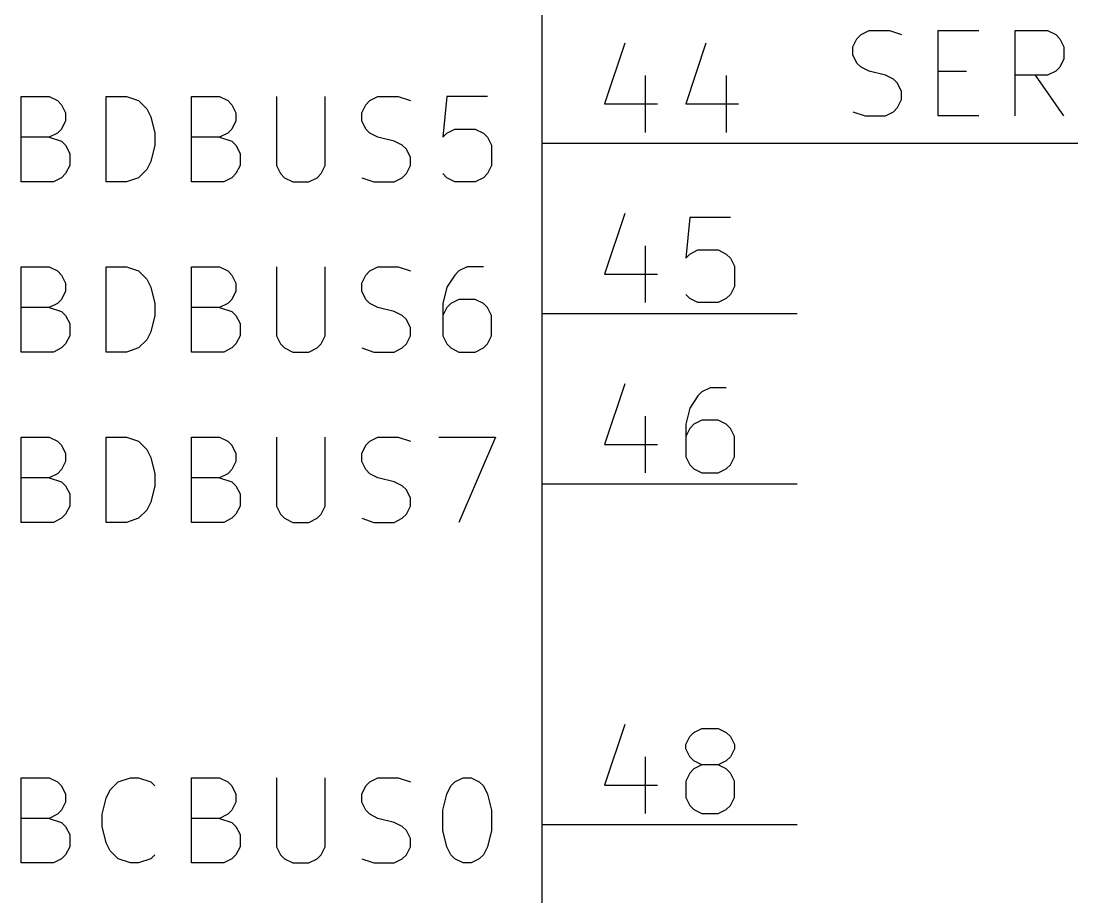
# Model space of a CAD drawing. Extents: x 0.4 to 16.1, y -11.3 to -0.4.
# Drawn here: x 11.904 to 12.521, y -4.233 to -3.718 of the extents above; entities that cross this region are included whole.
import ezdxf

# ---------------------------------------------------------------- set-up
doc = ezdxf.new("R2010")
doc.units = 0
doc.header["$MEASUREMENT"] = 0
for name, color, linetype in [('BLACK', 7, 'CONTINUOUS'), ('CYAN2', 4, 'CONTINUOUS'), ('GREEN2', 3, 'CONTINUOUS'), ('LYELLOW', 51, 'CONTINUOUS'), ('RED2', 1, 'CONTINUOUS')]:
    doc.layers.add(name, color=color, linetype=linetype)

msp = doc.modelspace()

# ---------------------------------------------------------------- linework, layer by layer
at = {"layer": 'BLACK', "linetype": 'CONTINUOUS'}
for p, q in [((12.395, -3.72863), (12.3974, -3.72625)), ((12.3974, -3.72625), (12.4022, -3.72387)), ((12.4022, -3.72387), (12.4141, -3.72387)), ((12.4141, -3.72387), (12.4212, -3.72625)), ((12.4426, -3.77387), (12.4426, -3.72387)), ((12.4426, -3.72387), (12.4665, -3.72387)), ((12.4879, -3.77387), (12.4879, -3.72387)), ((12.4879, -3.72387), (12.5069, -3.72387)), ((12.5069, -3.72387), (12.5117, -3.72625)), ((12.5117, -3.72625), (12.5141, -3.72863)), ((12.3926, -3.73339), (12.395, -3.72863)), ((12.5141, -3.72863), (12.5165, -3.73339)), ((12.3926, -3.73815), (12.3926, -3.73339)), ((12.395, -3.74291), (12.3926, -3.73815)), ((12.5165, -3.73339), (12.5165, -3.74053)), ((12.3974, -3.7453), (12.395, -3.74291)), ((12.5165, -3.74053), (12.5141, -3.7453)), ((12.4022, -3.74767), (12.3974, -3.7453)), ((12.4117, -3.75006), (12.4022, -3.74767)), ((12.4165, -3.75244), (12.4117, -3.75006)), ((12.4426, -3.74767), (12.4593, -3.74767)), ((12.5069, -3.75006), (12.4879, -3.75006)), ((12.5165, -3.77387), (12.4998, -3.75006)), ((12.5117, -3.74767), (12.5069, -3.75006)), ((12.5141, -3.7453), (12.5117, -3.74767)), ((12.4188, -3.75482), (12.4165, -3.75244)), ((12.4212, -3.75958), (12.4188, -3.75482)), ((12.4212, -3.76434), (12.4212, -3.75958)), ((12.4165, -3.77148), (12.4188, -3.7691)), ((12.4188, -3.7691), (12.4212, -3.76434)), ((12.3926, -3.77148), (12.3998, -3.77387)), ((12.3998, -3.77387), (12.4117, -3.77387)), ((12.4117, -3.77387), (12.4165, -3.77148)), ((12.4665, -3.77387), (12.4426, -3.77387))]:
    msp.add_line(p, q, dxfattribs=at)
at = {"layer": 'CYAN2', "linetype": 'CONTINUOUS'}
for p, q in [((11.9043, -3.81262), (11.9043, -3.76262)), ((11.9043, -3.76262), (11.9209, -3.76262)), ((11.9209, -3.76262), (11.9257, -3.765)), ((11.9543, -3.81262), (11.9543, -3.76262)), ((11.9543, -3.76262), (11.9662, -3.76262)), ((11.9662, -3.76262), (11.9733, -3.765)), ((12.0043, -3.81262), (12.0043, -3.76262)), ((12.0043, -3.76262), (12.0209, -3.76262)), ((12.0209, -3.76262), (12.0257, -3.765)), ((12.0543, -3.76262), (12.0543, -3.80309)), ((12.0829, -3.80309), (12.0829, -3.76262)), ((12.109, -3.765), (12.1138, -3.76262)), ((12.1138, -3.76262), (12.1257, -3.76262)), ((12.1257, -3.76262), (12.1329, -3.765)), ((12.1543, -3.76262), (12.1519, -3.78643)), ((12.1781, -3.76262), (12.1543, -3.76262)), ((11.9257, -3.765), (11.9281, -3.76738)), ((11.9281, -3.76738), (11.9305, -3.77214)), ((11.9733, -3.765), (11.9781, -3.76976)), ((12.0257, -3.765), (12.0281, -3.76738)), ((12.0281, -3.76738), (12.0305, -3.77214)), ((12.1043, -3.77214), (12.1067, -3.76738)), ((12.1067, -3.76738), (12.109, -3.765)), ((11.9305, -3.77214), (11.9305, -3.7769)), ((11.9781, -3.76976), (11.9805, -3.77452)), ((11.9805, -3.77452), (11.9829, -3.78405)), ((12.0305, -3.77214), (12.0305, -3.7769)), ((12.1043, -3.7769), (12.1043, -3.77214)), ((11.9281, -3.78167), (11.9257, -3.78405)), ((11.9305, -3.7769), (11.9281, -3.78167)), ((12.0281, -3.78167), (12.0257, -3.78405)), ((12.0305, -3.7769), (12.0281, -3.78167)), ((12.1067, -3.78167), (12.1043, -3.7769)), ((12.109, -3.78405), (12.1067, -3.78167)), ((12.1543, -3.78405), (12.159, -3.78167)), ((12.159, -3.78167), (12.1709, -3.78167)), ((12.1709, -3.78167), (12.1757, -3.78405)), ((11.9209, -3.78643), (11.9043, -3.78643)), ((11.9257, -3.78405), (11.9209, -3.78643)), ((11.9209, -3.78643), (11.9281, -3.78881)), ((11.9829, -3.78405), (11.9829, -3.79119)), ((12.0209, -3.78643), (12.0043, -3.78643)), ((12.0257, -3.78405), (12.0209, -3.78643)), ((12.0209, -3.78643), (12.0281, -3.78881)), ((12.1138, -3.78643), (12.109, -3.78405)), ((12.1233, -3.78881), (12.1138, -3.78643)), ((12.1519, -3.78643), (12.1543, -3.78405)), ((12.1757, -3.78405), (12.1781, -3.78643)), ((12.1781, -3.78643), (12.1805, -3.79119)), ((11.9281, -3.78881), (11.9305, -3.79119)), ((11.9305, -3.79119), (11.9329, -3.79595)), ((11.9829, -3.79119), (11.9805, -3.80071)), ((12.0281, -3.78881), (12.0305, -3.79119)), ((12.0305, -3.79119), (12.0329, -3.79595)), ((12.1281, -3.79119), (12.1233, -3.78881)), ((12.1305, -3.79357), (12.1281, -3.79119)), ((12.1329, -3.79833), (12.1305, -3.79357)), ((12.1805, -3.79119), (12.1805, -3.80309)), ((11.9329, -3.79595), (11.9329, -3.80309)), ((12.0329, -3.79595), (12.0329, -3.80309)), ((12.1329, -3.80309), (12.1329, -3.79833)), ((11.9329, -3.80309), (11.9305, -3.80785)), ((11.9781, -3.80547), (11.9733, -3.81024)), ((11.9805, -3.80071), (11.9781, -3.80547)), ((12.0329, -3.80309), (12.0305, -3.80785)), ((12.0543, -3.80309), (12.0567, -3.80785)), ((12.0805, -3.80785), (12.0829, -3.80309)), ((12.1305, -3.80785), (12.1329, -3.80309)), ((12.1805, -3.80309), (12.1781, -3.80785)), ((11.9233, -3.81262), (11.9043, -3.81262)), ((11.9281, -3.81024), (11.9233, -3.81262)), ((11.9305, -3.80785), (11.9281, -3.81024)), ((11.9662, -3.81262), (11.9543, -3.81262)), ((11.9733, -3.81024), (11.9662, -3.81262)), ((12.0233, -3.81262), (12.0043, -3.81262)), ((12.0281, -3.81024), (12.0233, -3.81262)), ((12.0305, -3.80785), (12.0281, -3.81024)), ((12.0567, -3.80785), (12.059, -3.81024)), ((12.059, -3.81024), (12.0638, -3.81262)), ((12.0638, -3.81262), (12.0733, -3.81262)), ((12.0733, -3.81262), (12.0781, -3.81024)), ((12.0781, -3.81024), (12.0805, -3.80785)), ((12.1043, -3.81024), (12.1114, -3.81262)), ((12.1114, -3.81262), (12.1233, -3.81262)), ((12.1233, -3.81262), (12.1281, -3.81024)), ((12.1281, -3.81024), (12.1305, -3.80785)), ((12.1543, -3.81024), (12.1519, -3.80785)), ((12.159, -3.81262), (12.1543, -3.81024)), ((12.1709, -3.81262), (12.159, -3.81262)), ((12.1757, -3.81024), (12.1709, -3.81262)), ((12.1781, -3.80785), (12.1757, -3.81024)), ((11.9043, -3.91262), (11.9043, -3.86262)), ((11.9043, -3.86262), (11.9209, -3.86262)), ((11.9209, -3.86262), (11.9257, -3.865)), ((11.9257, -3.865), (11.9281, -3.86738)), ((11.9281, -3.86738), (11.9305, -3.87214)), ((11.9543, -3.91262), (11.9543, -3.86262)), ((11.9543, -3.86262), (11.9662, -3.86262)), ((11.9662, -3.86262), (11.9733, -3.865)), ((11.9733, -3.865), (11.9781, -3.86976)), ((12.0043, -3.91262), (12.0043, -3.86262)), ((12.0043, -3.86262), (12.0209, -3.86262)), ((12.0209, -3.86262), (12.0257, -3.865)), ((12.0257, -3.865), (12.0281, -3.86738)), ((12.0281, -3.86738), (12.0305, -3.87214)), ((12.0543, -3.86262), (12.0543, -3.90309)), ((12.0829, -3.90309), (12.0829, -3.86262)), ((12.1043, -3.87214), (12.1067, -3.86738)), ((12.1067, -3.86738), (12.109, -3.865)), ((12.109, -3.865), (12.1138, -3.86262)), ((12.1138, -3.86262), (12.1257, -3.86262)), ((12.1257, -3.86262), (12.1329, -3.865)), ((12.159, -3.86738), (12.1543, -3.87452)), ((12.1614, -3.865), (12.159, -3.86738)), ((12.1662, -3.86262), (12.1614, -3.865)), ((12.1757, -3.86262), (12.1662, -3.86262)), ((11.9305, -3.87214), (11.9305, -3.8769)), ((11.9781, -3.86976), (11.9805, -3.87452)), ((12.0305, -3.87214), (12.0305, -3.8769)), ((12.1043, -3.8769), (12.1043, -3.87214)), ((11.9305, -3.8769), (11.9281, -3.88167)), ((11.9805, -3.87452), (11.9829, -3.88405)), ((12.0305, -3.8769), (12.0281, -3.88167)), ((12.1067, -3.88167), (12.1043, -3.8769)), ((12.1543, -3.87452), (12.1519, -3.88405)), ((11.9209, -3.88643), (11.9043, -3.88643)), ((11.9257, -3.88405), (11.9209, -3.88643)), ((11.9209, -3.88643), (11.9281, -3.88881)), ((11.9281, -3.88167), (11.9257, -3.88405)), ((11.9829, -3.88405), (11.9829, -3.89119)), ((12.0209, -3.88643), (12.0043, -3.88643)), ((12.0257, -3.88405), (12.0209, -3.88643)), ((12.0209, -3.88643), (12.0281, -3.88881)), ((12.0281, -3.88167), (12.0257, -3.88405)), ((12.109, -3.88405), (12.1067, -3.88167)), ((12.1138, -3.88643), (12.109, -3.88405)), ((12.1233, -3.88881), (12.1138, -3.88643)), ((12.1519, -3.88405), (12.1519, -3.90309)), ((12.1543, -3.88643), (12.1519, -3.89119)), ((12.1567, -3.88405), (12.1543, -3.88643)), ((12.1614, -3.88167), (12.1567, -3.88405)), ((12.1709, -3.88167), (12.1614, -3.88167)), ((12.1757, -3.88405), (12.1709, -3.88167)), ((12.1781, -3.88643), (12.1757, -3.88405)), ((12.1805, -3.89119), (12.1781, -3.88643)), ((11.9281, -3.88881), (11.9305, -3.89119)), ((11.9305, -3.89119), (11.9329, -3.89595)), ((11.9829, -3.89119), (11.9805, -3.90071)), ((12.0281, -3.88881), (12.0305, -3.89119)), ((12.0305, -3.89119), (12.0329, -3.89595)), ((12.1281, -3.89119), (12.1233, -3.88881)), ((12.1305, -3.89357), (12.1281, -3.89119)), ((12.1805, -3.90309), (12.1805, -3.89119)), ((11.9329, -3.89595), (11.9329, -3.90309)), ((12.0329, -3.89595), (12.0329, -3.90309)), ((12.1329, -3.89833), (12.1305, -3.89357)), ((12.1329, -3.90309), (12.1329, -3.89833)), ((11.9329, -3.90309), (11.9305, -3.90785)), ((11.9805, -3.90071), (11.9781, -3.90547)), ((12.0329, -3.90309), (12.0305, -3.90785)), ((12.0543, -3.90309), (12.0567, -3.90785)), ((12.0805, -3.90785), (12.0829, -3.90309)), ((12.1305, -3.90785), (12.1329, -3.90309)), ((12.1519, -3.90309), (12.1543, -3.90785)), ((12.1781, -3.90785), (12.1805, -3.90309)), ((11.9281, -3.91024), (11.9233, -3.91262)), ((11.9305, -3.90785), (11.9281, -3.91024)), ((11.9733, -3.91024), (11.9662, -3.91262)), ((11.9781, -3.90547), (11.9733, -3.91024)), ((12.0281, -3.91024), (12.0233, -3.91262)), ((12.0305, -3.90785), (12.0281, -3.91024)), ((12.0567, -3.90785), (12.059, -3.91024)), ((12.059, -3.91024), (12.0638, -3.91262)), ((12.0733, -3.91262), (12.0781, -3.91024)), ((12.0781, -3.91024), (12.0805, -3.90785)), ((12.1043, -3.91024), (12.1114, -3.91262)), ((12.1233, -3.91262), (12.1281, -3.91024)), ((12.1281, -3.91024), (12.1305, -3.90785)), ((12.1543, -3.90785), (12.1567, -3.91024)), ((12.1567, -3.91024), (12.1614, -3.91262)), ((12.1709, -3.91262), (12.1757, -3.91024)), ((12.1757, -3.91024), (12.1781, -3.90785)), ((11.9233, -3.91262), (11.9043, -3.91262)), ((11.9662, -3.91262), (11.9543, -3.91262)), ((12.0233, -3.91262), (12.0043, -3.91262)), ((12.0638, -3.91262), (12.0733, -3.91262)), ((12.1114, -3.91262), (12.1233, -3.91262)), ((12.1614, -3.91262), (12.1709, -3.91262)), ((11.9043, -4.01262), (11.9043, -3.96262)), ((11.9043, -3.96262), (11.9209, -3.96262)), ((11.9209, -3.96262), (11.9257, -3.965)), ((11.9257, -3.965), (11.9281, -3.96738)), ((11.9543, -4.01262), (11.9543, -3.96262)), ((11.9543, -3.96262), (11.9662, -3.96262)), ((11.9662, -3.96262), (11.9733, -3.965)), ((11.9733, -3.965), (11.9781, -3.96976)), ((12.0043, -4.01262), (12.0043, -3.96262)), ((12.0043, -3.96262), (12.0209, -3.96262)), ((12.0209, -3.96262), (12.0257, -3.965)), ((12.0257, -3.965), (12.0281, -3.96738)), ((12.0543, -3.96262), (12.0543, -4.00309)), ((12.0829, -4.00309), (12.0829, -3.96262)), ((12.1067, -3.96738), (12.109, -3.965)), ((12.109, -3.965), (12.1138, -3.96262)), ((12.1138, -3.96262), (12.1257, -3.96262)), ((12.1257, -3.96262), (12.1329, -3.965)), ((12.1495, -3.96262), (12.1829, -3.96262)), ((12.1829, -3.96262), (12.1614, -4.01262)), ((11.9281, -3.96738), (11.9305, -3.97214)), ((11.9305, -3.97214), (11.9305, -3.9769)), ((11.9781, -3.96976), (11.9805, -3.97452)), ((12.0281, -3.96738), (12.0305, -3.97214)), ((12.0305, -3.97214), (12.0305, -3.9769)), ((12.1043, -3.97214), (12.1067, -3.96738)), ((12.1043, -3.9769), (12.1043, -3.97214)), ((11.9305, -3.9769), (11.9281, -3.98167)), ((11.9805, -3.97452), (11.9829, -3.98405)), ((12.0305, -3.9769), (12.0281, -3.98167)), ((12.1067, -3.98167), (12.1043, -3.9769)), ((11.9257, -3.98405), (11.9209, -3.98643)), ((11.9281, -3.98167), (11.9257, -3.98405)), ((11.9829, -3.98405), (11.9829, -3.99119)), ((12.0257, -3.98405), (12.0209, -3.98643)), ((12.0281, -3.98167), (12.0257, -3.98405)), ((12.109, -3.98405), (12.1067, -3.98167)), ((12.1138, -3.98643), (12.109, -3.98405)), ((11.9209, -3.98643), (11.9043, -3.98643)), ((11.9209, -3.98643), (11.9281, -3.98881)), ((11.9281, -3.98881), (11.9305, -3.99119)), ((11.9305, -3.99119), (11.9329, -3.99595)), ((11.9829, -3.99119), (11.9805, -4.00071)), ((12.0209, -3.98643), (12.0043, -3.98643)), ((12.0209, -3.98643), (12.0281, -3.98881)), ((12.0281, -3.98881), (12.0305, -3.99119)), ((12.0305, -3.99119), (12.0329, -3.99595)), ((12.1233, -3.98881), (12.1138, -3.98643)), ((12.1281, -3.99119), (12.1233, -3.98881)), ((12.1305, -3.99357), (12.1281, -3.99119)), ((11.9329, -3.99595), (11.9329, -4.00309)), ((12.0329, -3.99595), (12.0329, -4.00309)), ((12.1329, -3.99833), (12.1305, -3.99357)), ((11.9329, -4.00309), (11.9305, -4.00785)), ((11.9805, -4.00071), (11.9781, -4.00547)), ((12.0329, -4.00309), (12.0305, -4.00785)), ((12.0543, -4.00309), (12.0567, -4.00785)), ((12.0805, -4.00785), (12.0829, -4.00309)), ((12.1305, -4.00785), (12.1329, -4.00309)), ((12.1329, -4.00309), (12.1329, -3.99833)), ((11.9305, -4.00785), (11.9281, -4.01024)), ((11.9781, -4.00547), (11.9733, -4.01024)), ((12.0305, -4.00785), (12.0281, -4.01024)), ((12.0567, -4.00785), (12.059, -4.01024)), ((12.0781, -4.01024), (12.0805, -4.00785)), ((12.1281, -4.01024), (12.1305, -4.00785)), ((11.9233, -4.01262), (11.9043, -4.01262)), ((11.9281, -4.01024), (11.9233, -4.01262)), ((11.9662, -4.01262), (11.9543, -4.01262)), ((11.9733, -4.01024), (11.9662, -4.01262)), ((12.0233, -4.01262), (12.0043, -4.01262)), ((12.0281, -4.01024), (12.0233, -4.01262)), ((12.059, -4.01024), (12.0638, -4.01262)), ((12.0638, -4.01262), (12.0733, -4.01262)), ((12.0733, -4.01262), (12.0781, -4.01024)), ((12.1043, -4.01024), (12.1114, -4.01262)), ((12.1114, -4.01262), (12.1233, -4.01262)), ((12.1233, -4.01262), (12.1281, -4.01024)), ((11.9043, -4.21262), (11.9043, -4.16262)), ((11.9043, -4.16262), (11.9209, -4.16262)), ((11.9209, -4.16262), (11.9257, -4.165)), ((11.9614, -4.165), (11.9686, -4.16262)), ((11.9686, -4.16262), (11.9733, -4.16262)), ((11.9733, -4.16262), (11.9805, -4.165)), ((12.0043, -4.21262), (12.0043, -4.16262)), ((12.0043, -4.16262), (12.0209, -4.16262)), ((12.0209, -4.16262), (12.0257, -4.165)), ((12.0543, -4.16262), (12.0543, -4.20309)), ((12.0829, -4.20309), (12.0829, -4.16262)), ((12.109, -4.165), (12.1138, -4.16262)), ((12.1138, -4.16262), (12.1257, -4.16262)), ((12.1257, -4.16262), (12.1329, -4.165)), ((12.159, -4.165), (12.1638, -4.16262)), ((12.1638, -4.16262), (12.1686, -4.16262)), ((12.1686, -4.16262), (12.1733, -4.165)), ((11.9257, -4.165), (11.9281, -4.16738)), ((11.9281, -4.16738), (11.9305, -4.17214)), ((11.9543, -4.17452), (11.9567, -4.16976)), ((11.9567, -4.16976), (11.9614, -4.165)), ((11.9805, -4.165), (11.9829, -4.16738)), ((12.0257, -4.165), (12.0281, -4.16738)), ((12.0281, -4.16738), (12.0305, -4.17214)), ((12.1043, -4.17214), (12.1067, -4.16738)), ((12.1067, -4.16738), (12.109, -4.165)), ((12.1543, -4.17214), (12.1567, -4.16738)), ((12.1567, -4.16738), (12.159, -4.165)), ((12.1733, -4.165), (12.1757, -4.16738)), ((12.1757, -4.16738), (12.1781, -4.17214)), ((11.9305, -4.17214), (11.9305, -4.1769)), ((11.9519, -4.18405), (11.9543, -4.17452)), ((12.0305, -4.17214), (12.0305, -4.1769)), ((12.1043, -4.1769), (12.1043, -4.17214)), ((12.1519, -4.18167), (12.1543, -4.17214)), ((12.1781, -4.17214), (12.1805, -4.18167)), ((11.9281, -4.18167), (11.9257, -4.18405)), ((11.9305, -4.1769), (11.9281, -4.18167)), ((12.0281, -4.18167), (12.0257, -4.18405)), ((12.0305, -4.1769), (12.0281, -4.18167)), ((12.1067, -4.18167), (12.1043, -4.1769)), ((12.109, -4.18405), (12.1067, -4.18167)), ((12.1519, -4.19357), (12.1519, -4.18167)), ((12.1805, -4.18167), (12.1805, -4.19357)), ((11.9209, -4.18643), (11.9043, -4.18643)), ((11.9257, -4.18405), (11.9209, -4.18643)), ((11.9209, -4.18643), (11.9281, -4.18881)), ((11.9281, -4.18881), (11.9305, -4.19119)), ((11.9519, -4.19119), (11.9519, -4.18405)), ((12.0209, -4.18643), (12.0043, -4.18643)), ((12.0257, -4.18405), (12.0209, -4.18643)), ((12.0209, -4.18643), (12.0281, -4.18881)), ((12.0281, -4.18881), (12.0305, -4.19119)), ((12.1138, -4.18643), (12.109, -4.18405)), ((12.1233, -4.18881), (12.1138, -4.18643)), ((12.1281, -4.19119), (12.1233, -4.18881)), ((11.9305, -4.19119), (11.9329, -4.19595)), ((11.9543, -4.20071), (11.9519, -4.19119)), ((12.0305, -4.19119), (12.0329, -4.19595)), ((12.1305, -4.19357), (12.1281, -4.19119)), ((12.1329, -4.19833), (12.1305, -4.19357)), ((12.1543, -4.20309), (12.1519, -4.19357)), ((12.1805, -4.19357), (12.1781, -4.20309)), ((11.9329, -4.19595), (11.9329, -4.20309)), ((11.9567, -4.20547), (11.9543, -4.20071)), ((12.0329, -4.19595), (12.0329, -4.20309)), ((12.1329, -4.20309), (12.1329, -4.19833)), ((11.9329, -4.20309), (11.9305, -4.20785)), ((11.9614, -4.21024), (11.9567, -4.20547)), ((12.0329, -4.20309), (12.0305, -4.20785)), ((12.0543, -4.20309), (12.0567, -4.20785)), ((12.0805, -4.20785), (12.0829, -4.20309)), ((12.1305, -4.20785), (12.1329, -4.20309)), ((12.1567, -4.20785), (12.1543, -4.20309)), ((12.1781, -4.20309), (12.1757, -4.20785)), ((11.9233, -4.21262), (11.9043, -4.21262)), ((11.9281, -4.21024), (11.9233, -4.21262)), ((11.9305, -4.20785), (11.9281, -4.21024)), ((11.9686, -4.21262), (11.9614, -4.21024)), ((11.9733, -4.21262), (11.9686, -4.21262)), ((11.9805, -4.21024), (11.9733, -4.21262)), ((11.9829, -4.20785), (11.9805, -4.21024)), ((12.0233, -4.21262), (12.0043, -4.21262)), ((12.0281, -4.21024), (12.0233, -4.21262)), ((12.0305, -4.20785), (12.0281, -4.21024)), ((12.0567, -4.20785), (12.059, -4.21024)), ((12.059, -4.21024), (12.0638, -4.21262)), ((12.0638, -4.21262), (12.0733, -4.21262)), ((12.0733, -4.21262), (12.0781, -4.21024)), ((12.0781, -4.21024), (12.0805, -4.20785)), ((12.1043, -4.21024), (12.1114, -4.21262)), ((12.1114, -4.21262), (12.1233, -4.21262)), ((12.1233, -4.21262), (12.1281, -4.21024)), ((12.1281, -4.21024), (12.1305, -4.20785)), ((12.159, -4.21024), (12.1567, -4.20785)), ((12.1638, -4.21262), (12.159, -4.21024)), ((12.1686, -4.21262), (12.1638, -4.21262)), ((12.1733, -4.21024), (12.1686, -4.21262)), ((12.1757, -4.20785), (12.1733, -4.21024))]:
    msp.add_line(p, q, dxfattribs=at)
at = {"layer": 'GREEN2', "linetype": 'CONTINUOUS'}
msp.add_line((12.36, -3.79), (12.92, -3.79), dxfattribs=at)
at = {"layer": 'LYELLOW', "linetype": 'CONTINUOUS'}
msp.add_line((12.21, -1.34), (12.21, -5.44), dxfattribs=at)
at = {"layer": 'RED2', "linetype": 'CONTINUOUS'}
for p, q in [((12.21, -1.34), (12.21, -5.44)), ((12.21, -1.34), (12.21, -5.44)), ((12.2588, -3.73124), (12.2469, -3.76695)), ((12.3064, -3.73124), (12.2945, -3.76695)), ((12.2707, -3.75028), (12.2707, -3.78362)), ((12.3183, -3.75028), (12.3183, -3.78362)), ((12.2469, -3.76695), (12.2779, -3.76695)), ((12.2945, -3.76695), (12.3255, -3.76695)), ((12.21, -3.79), (12.36, -3.79)), ((12.2588, -3.83124), (12.2469, -3.86695)), ((12.2969, -3.83362), (12.2945, -3.85743)), ((12.3207, -3.83362), (12.2969, -3.83362)), ((12.2707, -3.85028), (12.2707, -3.88362)), ((12.2945, -3.85743), (12.2969, -3.85505)), ((12.2969, -3.85505), (12.3017, -3.85267)), ((12.3017, -3.85267), (12.3136, -3.85267)), ((12.3136, -3.85267), (12.3183, -3.85505)), ((12.3183, -3.85505), (12.3207, -3.85743)), ((12.3207, -3.85743), (12.3231, -3.86219)), ((12.2469, -3.86695), (12.2779, -3.86695)), ((12.3231, -3.86219), (12.3231, -3.87409)), ((12.3231, -3.87409), (12.3207, -3.87885)), ((12.2969, -3.88124), (12.2945, -3.87885)), ((12.3207, -3.87885), (12.3183, -3.88124)), ((12.3017, -3.88362), (12.2969, -3.88124)), ((12.3136, -3.88362), (12.3017, -3.88362)), ((12.3183, -3.88124), (12.3136, -3.88362)), ((12.21, -3.89), (12.36, -3.89)), ((12.2588, -3.93124), (12.2469, -3.96695)), ((12.304, -3.936), (12.3017, -3.93838)), ((12.3088, -3.93362), (12.304, -3.936)), ((12.3183, -3.93362), (12.3088, -3.93362)), ((12.3017, -3.93838), (12.2969, -3.94552)), ((12.2969, -3.94552), (12.2945, -3.95505)), ((12.2707, -3.95028), (12.2707, -3.98362)), ((12.304, -3.95267), (12.2993, -3.95505)), ((12.3136, -3.95267), (12.304, -3.95267)), ((12.3183, -3.95505), (12.3136, -3.95267)), ((12.2945, -3.95505), (12.2945, -3.97409)), ((12.2969, -3.95743), (12.2945, -3.96219)), ((12.2993, -3.95505), (12.2969, -3.95743)), ((12.3207, -3.95743), (12.3183, -3.95505)), ((12.3231, -3.96219), (12.3207, -3.95743)), ((12.2469, -3.96695), (12.2779, -3.96695)), ((12.3231, -3.97409), (12.3231, -3.96219)), ((12.2945, -3.97409), (12.2969, -3.97885)), ((12.2969, -3.97885), (12.2993, -3.98124)), ((12.3183, -3.98124), (12.3207, -3.97885)), ((12.3207, -3.97885), (12.3231, -3.97409)), ((12.2993, -3.98124), (12.304, -3.98362)), ((12.304, -3.98362), (12.3136, -3.98362)), ((12.3136, -3.98362), (12.3183, -3.98124)), ((12.21, -3.99), (12.36, -3.99)), ((12.2588, -4.13124), (12.2469, -4.16695)), ((12.2945, -4.14314), (12.2969, -4.13838)), ((12.2969, -4.13838), (12.2993, -4.136)), ((12.2993, -4.136), (12.304, -4.13362)), ((12.304, -4.13362), (12.3136, -4.13362)), ((12.3136, -4.13362), (12.3183, -4.136)), ((12.3183, -4.136), (12.3207, -4.13838)), ((12.3207, -4.13838), (12.3231, -4.14314)), ((12.2945, -4.14552), (12.2945, -4.14314)), ((12.2969, -4.15028), (12.2945, -4.14552)), ((12.3231, -4.14552), (12.3207, -4.15028)), ((12.3231, -4.14314), (12.3231, -4.14552)), ((12.2707, -4.15028), (12.2707, -4.18362)), ((12.2993, -4.15267), (12.2969, -4.15028)), ((12.3207, -4.15028), (12.3183, -4.15267)), ((12.2993, -4.15743), (12.2969, -4.15981)), ((12.304, -4.15505), (12.2993, -4.15267)), ((12.304, -4.15505), (12.2993, -4.15743)), ((12.3136, -4.15505), (12.304, -4.15505)), ((12.3183, -4.15267), (12.3136, -4.15505)), ((12.3183, -4.15743), (12.3136, -4.15505)), ((12.3207, -4.15981), (12.3183, -4.15743)), ((12.2969, -4.15981), (12.2945, -4.16457)), ((12.3231, -4.16457), (12.3207, -4.15981)), ((12.2469, -4.16695), (12.2779, -4.16695)), ((12.2945, -4.16457), (12.2945, -4.17409)), ((12.3231, -4.17409), (12.3231, -4.16457)), ((12.2945, -4.17409), (12.2969, -4.17885)), ((12.3207, -4.17885), (12.3231, -4.17409)), ((12.2969, -4.17885), (12.2993, -4.18124)), ((12.2993, -4.18124), (12.304, -4.18362)), ((12.3136, -4.18362), (12.3183, -4.18124)), ((12.3183, -4.18124), (12.3207, -4.17885)), ((12.304, -4.18362), (12.3136, -4.18362)), ((12.21, -4.19), (12.36, -4.19))]:
    msp.add_line(p, q, dxfattribs=at)

doc.saveas('drawing.dxf')
